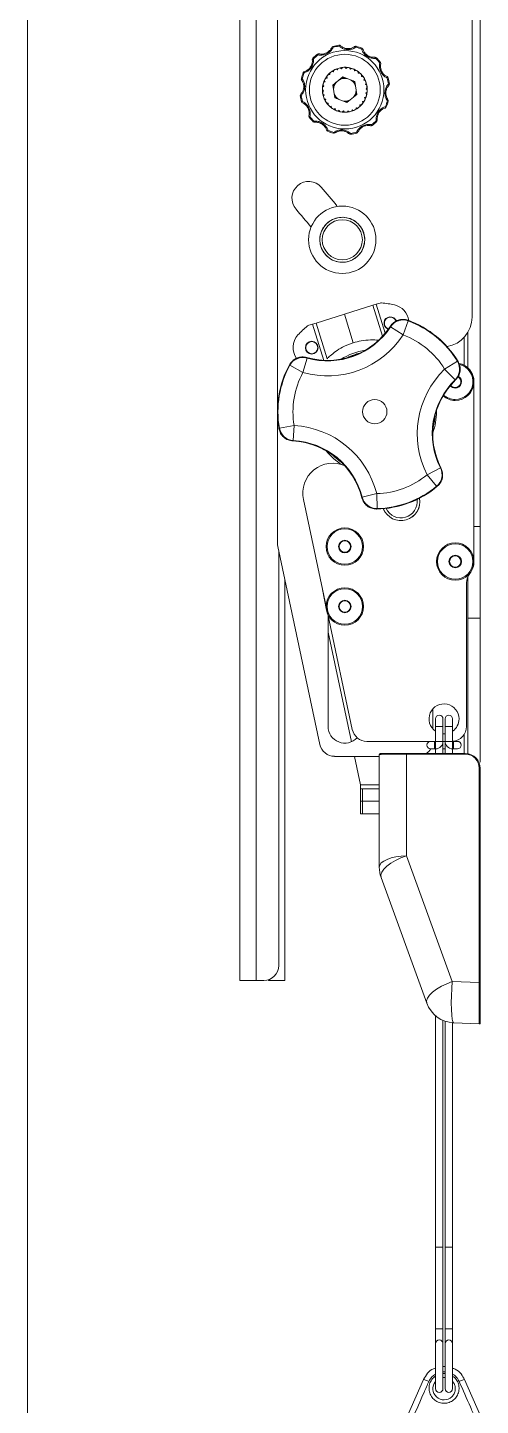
# Model space of a CAD drawing. Extents: x -382 to 1420, y -377 to 265.
# Drawn here: x -148.57 to -144.79, y 8.6 to 20.09 of the extents above; entities that cross this region are included whole.
import ezdxf

# ---------------------------------------------------------------- set-up
doc = ezdxf.new("R2010")
doc.units = 0
doc.header["$MEASUREMENT"] = 0
for name, color, linetype in [('AV-Detl-Obje-Brkt', 202, 'CONTINUOUS'), ('AV-Detl-Obje-Mont', 232, 'CONTINUOUS'), ('PDF_レイヤー 1', 7, 'CONTINUOUS')]:
    doc.layers.add(name, color=color, linetype=linetype)

msp = doc.modelspace()

# ---------------------------------------------------------------- linework, layer by layer
at = {"layer": 'AV-Detl-Obje-Brkt', "linetype": 'Continuous', "lineweight": 15}
for p, q in [((-146.79554, 12.14083), (-146.79554, 28.63055)), ((-146.65978, 12.14083), (-146.65978, 28.63055)), ((-146.47075, 15.72473), (-146.47075, 12.26576)), ((-146.42043, 12.14083), (-146.42043, 15.488)), ((-146.79554, 12.14083), (-146.65978, 12.14083)), ((-146.65978, 12.14083), (-146.59567, 12.14083)), ((-146.55619, 12.14724), (-146.55619, 12.14083)), ((-146.42043, 12.14083), (-146.55619, 12.14083)), ((-145.16216, 11.84752), (-145.16216, 9.91898)), ((-145.0997, 9.91898), (-145.0997, 11.80859)), ((-145.08221, 11.80177), (-145.08221, 9.91898)), ((-145.01975, 9.91898), (-145.01975, 11.7887)), ((-145.16216, 9.91898), (-145.16216, 9.238)), ((-145.16216, 9.91898), (-145.0997, 9.91898)), ((-145.0997, 9.238), (-145.0997, 9.91898)), ((-145.08221, 9.91898), (-145.08221, 9.238)), ((-145.08221, 9.91898), (-145.05098, 9.91898)), ((-145.05098, 9.91898), (-145.01975, 9.91898)), ((-145.01975, 9.238), (-145.01975, 9.91898)), ((-145.16216, 9.238), (-145.16216, 9.11318)), ((-145.16216, 9.238), (-145.0997, 9.238)), ((-145.0997, 9.11318), (-145.0997, 9.238)), ((-145.08221, 9.238), (-145.08221, 9.11318)), ((-145.08221, 9.238), (-145.05098, 9.238)), ((-145.05098, 9.238), (-145.01975, 9.238)), ((-145.01975, 9.11318), (-145.01975, 9.238)), ((-145.16216, 9.11318), (-145.16216, 8.73856)), ((-145.0997, 8.73856), (-145.0997, 9.11318)), ((-145.08221, 9.11318), (-145.08221, 8.73856)), ((-145.01975, 8.73856), (-145.01975, 9.11318)), ((-145.10091, 8.92355), (-145.08361, 8.92318)), ((-145.08221, 8.87823), (-145.0997, 8.87861)), ((-145.0997, 8.86455), (-145.08221, 8.86434)), ((-145.39487, 8.51067), (-145.2627, 8.81352)), ((-145.08221, 8.83083), (-145.0997, 8.83104)), ((-144.91922, 8.81352), (-144.78705, 8.51067))]:
    msp.add_line(p, q, dxfattribs=at)
for centre, radius, start, end in [((-146.59567, 12.26576), 0.12492, 270, 0), ((-145.13093, 9.11316), 0.03123, 0.036916, 179.963084), ((-145.051, 9.11317), 0.03122, 89.977073, 179.977054), ((-145.05097, 9.11317), 0.03122, 0.022946, 90.022927), ((-145.29424, 8.65105), 0.16549, 62.465276, 79.013629), ((-145.09095, 8.7376), 0.09299, 139.984474, 314.417634), ((-145.13093, 8.73856), 0.03123, 180, 0), ((-145.05098, 8.73856), 0.03123, 180, 0), ((-144.88768, 8.65105), 0.16549, 100.986371, 117.534724)]:
    msp.add_arc(centre, radius, start, end, dxfattribs=at)
for points, knots in [([(-145.2627, 8.81352), (-145.25228, 8.8317), (-145.23142, 8.86808), (-145.19317, 8.90054), (-145.16757, 8.90805), (-145.16216, 8.90964)], [0, 0, 0, 0, 0.44089828, 0.88204769, 1, 1, 1, 1]), ([(-145.16216, 8.85931), (-145.17288, 8.85232), (-145.19675, 8.83679), (-145.21028, 8.81165), (-145.21773, 8.7978)], [0, 0, 0, 0, 0.44926072, 1, 1, 1, 1]), ([(-145.01975, 8.90917), (-145.01198, 8.9066), (-144.98426, 8.89746), (-144.94726, 8.86404), (-144.92817, 8.82965), (-144.91922, 8.81352)], [0, 0, 0, 0, 0.17160483, 0.61156184, 1, 1, 1, 1]), ([(-144.96419, 8.7978), (-144.97066, 8.80996), (-144.9841, 8.83521), (-145.00757, 8.85171), (-145.01975, 8.86026)], [0, 0, 0, 0, 0.48124207, 1, 1, 1, 1]), ([(-145.21773, 8.7978), (-145.23112, 8.76739), (-145.27567, 8.66622), (-145.3204, 8.56498), (-145.35168, 8.49418)], [0, 0, 0, 0, 0.30059156, 1, 1, 1, 1]), ([(-145.0037, 8.6514), (-145.0091, 8.64672), (-145.02513, 8.63283), (-145.05805, 8.61837), (-145.10055, 8.61434), (-145.14219, 8.62459), (-145.17821, 8.64806), (-145.20434, 8.68218), (-145.21754, 8.72295), (-145.21648, 8.76586), (-145.20096, 8.80548), (-145.18061, 8.83143), (-145.16547, 8.84116), (-145.16216, 8.84328)], [0, 0, 0, 0, 0.05200359, 0.15426257, 0.25531653, 0.35756806, 0.46009672, 0.56264053, 0.66503261, 0.76720976, 0.86926016, 0.97143169, 1, 1, 1, 1]), ([(-145.02586, 8.67118), (-145.02235, 8.67493), (-145.01164, 8.68636), (-144.99977, 8.7104), (-144.99562, 8.74203), (-145.00167, 8.77366), (-145.01379, 8.7908), (-145.01975, 8.79923)], [0, 0, 0, 0, 0.10942177, 0.33305909, 0.55755925, 0.78215309, 1, 1, 1, 1]), ([(-145.01975, 8.84236), (-145.01148, 8.83639), (-144.99171, 8.82212), (-144.97223, 8.78778), (-144.96308, 8.74606), (-144.96884, 8.70361), (-144.98467, 8.67161), (-144.99899, 8.6564), (-145.0037, 8.6514)], [0, 0, 0, 0, 0.13818892, 0.33042998, 0.5227549, 0.71479828, 0.90620068, 1, 1, 1, 1]), ([(-144.83024, 8.49418), (-144.84369, 8.52461), (-144.88843, 8.62587), (-144.93301, 8.72704), (-144.96419, 8.7978)], [0, 0, 0, 0, 0.30059543, 1, 1, 1, 1])]:
    msp.add_open_spline(points, degree=3, knots=knots, dxfattribs=at)
at = {"layer": 'AV-Detl-Obje-Mont', "linetype": 'Continuous', "lineweight": 15}
for p, q in [((-144.85711, 21.56452), (-144.85711, 17.6731)), ((-146.48109, 15.78654), (-146.48109, 21.18328)), ((-144.78852, 15.92698), (-144.78852, 20.27467)), ((-146.01831, 19.92929), (-146.01624, 19.92176)), ((-145.96806, 19.93947), (-145.96704, 19.93173)), ((-145.82432, 19.93056), (-145.82629, 19.92301)), ((-145.77571, 19.91425), (-145.7787, 19.90704)), ((-146.18567, 19.8312), (-146.18011, 19.82571)), ((-146.14725, 19.86514), (-146.14249, 19.85894)), ((-145.65568, 19.83467), (-145.66117, 19.82911)), ((-145.62174, 19.79624), (-145.62794, 19.79148)), ((-146.28157, 19.66256), (-146.27401, 19.66059)), ((-146.26526, 19.71117), (-146.25804, 19.70818)), ((-146.09341, 19.63629), (-146.08957, 19.64539)), ((-146.08411, 19.63264), (-146.08963, 19.64527)), ((-146.07539, 19.67107), (-146.08061, 19.66268)), ((-146.08054, 19.6628), (-146.06705, 19.66557)), ((-146.07539, 19.67107), (-146.06974, 19.67917)), ((-146.06705, 19.66557), (-146.06982, 19.67906)), ((-146.05053, 19.70134), (-146.05738, 19.69423)), ((-146.05729, 19.69432), (-146.04351, 19.69423)), ((-146.05053, 19.70134), (-146.04332, 19.70809)), ((-146.04351, 19.69423), (-146.04342, 19.708)), ((-146.01992, 19.72579), (-146.02809, 19.72025)), ((-146.02798, 19.72033), (-146.01453, 19.71737)), ((-146.01992, 19.72579), (-146.01146, 19.73089)), ((-145.93513, 19.6749), (-146.01967, 19.6074)), ((-146.01453, 19.71737), (-146.01157, 19.73082)), ((-145.98489, 19.74333), (-145.99404, 19.73961)), ((-145.99392, 19.73967), (-145.98137, 19.73398)), ((-145.98489, 19.74333), (-145.97556, 19.74656)), ((-145.98137, 19.73398), (-145.97568, 19.74652)), ((-145.94698, 19.75321), (-145.95671, 19.75148)), ((-145.95658, 19.7515), (-145.94549, 19.74333)), ((-145.94698, 19.75321), (-145.93718, 19.75443)), ((-145.94549, 19.74333), (-145.93731, 19.75442)), ((-145.8344, 19.63544), (-145.93513, 19.6749)), ((-145.90785, 19.75499), (-145.91772, 19.75532)), ((-145.91759, 19.75532), (-145.90844, 19.74502)), ((-145.90844, 19.74502), (-145.89814, 19.75416)), ((-145.90785, 19.75499), (-145.89801, 19.75415)), ((-145.8692, 19.7486), (-145.87879, 19.75097)), ((-145.87866, 19.75094), (-145.87185, 19.73896)), ((-145.87185, 19.73896), (-145.85988, 19.74577)), ((-145.8692, 19.7486), (-145.85975, 19.74573)), ((-145.83273, 19.73431), (-145.84161, 19.73862)), ((-145.84149, 19.73856), (-145.83733, 19.72543)), ((-145.83733, 19.72543), (-145.8242, 19.7296)), ((-145.83273, 19.73431), (-145.82408, 19.72953)), ((-145.80002, 19.71275), (-145.80782, 19.71881)), ((-145.80771, 19.71873), (-145.80636, 19.70502)), ((-145.80636, 19.70502), (-145.79265, 19.70637)), ((-145.80002, 19.71275), (-145.79256, 19.70628)), ((-145.77879, 19.69231), (-145.78032, 19.67862)), ((-145.78032, 19.67862), (-145.76663, 19.67709)), ((-145.77251, 19.68486), (-145.77888, 19.69241)), ((-145.77251, 19.68486), (-145.76655, 19.67698)), ((-145.75599, 19.66045), (-145.76034, 19.64738)), ((-145.76034, 19.64738), (-145.74727, 19.64304)), ((-145.7514, 19.65186), (-145.75606, 19.66057)), ((-145.7514, 19.65186), (-145.74721, 19.64291)), ((-145.55759, 19.6673), (-145.56512, 19.66523)), ((-146.10613, 19.55942), (-146.10632, 19.56929)), ((-146.09615, 19.55987), (-146.10632, 19.56916)), ((-146.10613, 19.55942), (-146.10542, 19.54957)), ((-146.10544, 19.5497), (-146.09615, 19.55987)), ((-146.10381, 19.59852), (-146.10517, 19.58874)), ((-146.10515, 19.58887), (-146.09395, 19.59689)), ((-146.10381, 19.59852), (-146.10194, 19.60822)), ((-146.10027, 19.52068), (-146.10251, 19.5303)), ((-146.0906, 19.5232), (-146.10248, 19.53017)), ((-146.09395, 19.59689), (-146.10197, 19.60809)), ((-146.09341, 19.63629), (-146.09677, 19.627)), ((-146.09673, 19.62713), (-146.08411, 19.63264)), ((-146.01967, 19.6074), (-146.00348, 19.50043)), ((-145.81821, 19.52847), (-145.8344, 19.63544)), ((-145.74032, 19.62455), (-145.74729, 19.61267)), ((-145.74729, 19.61267), (-145.7354, 19.6057)), ((-145.73273, 19.547), (-145.74393, 19.53898)), ((-145.74393, 19.53898), (-145.73591, 19.52778)), ((-145.73245, 19.58618), (-145.74174, 19.576)), ((-145.74174, 19.576), (-145.73156, 19.56672)), ((-145.73762, 19.61519), (-145.74036, 19.62468)), ((-145.73762, 19.61519), (-145.73538, 19.60557)), ((-145.73407, 19.53735), (-145.73594, 19.52765)), ((-145.73407, 19.53735), (-145.73272, 19.54714)), ((-145.73175, 19.57646), (-145.73246, 19.58631)), ((-145.73175, 19.57646), (-145.73156, 19.56658)), ((-145.54741, 19.61705), (-145.55515, 19.61603)), ((-146.29048, 19.51882), (-146.28274, 19.51984)), ((-146.2803, 19.46857), (-146.27277, 19.47064)), ((-146.10027, 19.52068), (-146.09753, 19.5112)), ((-146.09757, 19.51132), (-146.0906, 19.5232)), ((-146.08648, 19.48402), (-146.09067, 19.49296)), ((-146.07755, 19.48849), (-146.09062, 19.49284)), ((-146.08648, 19.48402), (-146.08183, 19.47531)), ((-146.08189, 19.47542), (-146.07755, 19.48849)), ((-146.06537, 19.45102), (-146.07133, 19.4589)), ((-146.05756, 19.45725), (-146.07125, 19.45879)), ((-146.06537, 19.45102), (-146.05901, 19.44346)), ((-146.0591, 19.44356), (-146.05756, 19.45725)), ((-146.03787, 19.42313), (-146.04533, 19.42959)), ((-146.03152, 19.43085), (-146.04523, 19.4295)), ((-146.03787, 19.42313), (-146.03007, 19.41706)), ((-146.03018, 19.41714), (-146.03152, 19.43085)), ((-146.00348, 19.50043), (-145.90275, 19.46097)), ((-145.90275, 19.46097), (-145.81821, 19.52847)), ((-145.82335, 19.41851), (-145.82631, 19.40505)), ((-145.8099, 19.41555), (-145.82335, 19.41851)), ((-145.81797, 19.41009), (-145.80979, 19.41563)), ((-145.78736, 19.43453), (-145.79457, 19.42778)), ((-145.79437, 19.44164), (-145.79447, 19.42787)), ((-145.7806, 19.44155), (-145.79437, 19.44164)), ((-145.78736, 19.43453), (-145.78051, 19.44165)), ((-145.75735, 19.47307), (-145.77084, 19.4703)), ((-145.77084, 19.4703), (-145.76807, 19.45681)), ((-145.7625, 19.4648), (-145.76815, 19.4567)), ((-145.7625, 19.4648), (-145.75728, 19.47319)), ((-145.74115, 19.50875), (-145.75378, 19.50323)), ((-145.75378, 19.50323), (-145.74826, 19.49061)), ((-145.74447, 19.49958), (-145.74832, 19.49049)), ((-145.74447, 19.49958), (-145.74111, 19.50887)), ((-145.57263, 19.42471), (-145.57984, 19.42769)), ((-145.55632, 19.47331), (-145.56387, 19.47528)), ((-146.21614, 19.33963), (-146.20995, 19.34439)), ((-146.1822, 19.30121), (-146.17672, 19.30677)), ((-146.00516, 19.40157), (-146.01381, 19.40634)), ((-146.00056, 19.41044), (-146.01369, 19.40627)), ((-146.00516, 19.40157), (-145.99627, 19.39725)), ((-145.99639, 19.39731), (-146.00056, 19.41044)), ((-145.96868, 19.38728), (-145.97813, 19.39015)), ((-145.96603, 19.39691), (-145.97801, 19.39011)), ((-145.96868, 19.38728), (-145.9591, 19.38491)), ((-145.95923, 19.38494), (-145.96603, 19.39691)), ((-145.93004, 19.38088), (-145.93988, 19.38173)), ((-145.92944, 19.39086), (-145.93974, 19.38171)), ((-145.93004, 19.38088), (-145.92016, 19.38056)), ((-145.9203, 19.38056), (-145.92944, 19.39086)), ((-145.8909, 19.38266), (-145.9007, 19.38144)), ((-145.8924, 19.39255), (-145.90057, 19.38146)), ((-145.90023, 19.38192), (-145.89634, 19.38192)), ((-145.88131, 19.38437), (-145.8924, 19.39255)), ((-145.8909, 19.38266), (-145.88118, 19.3844)), ((-145.85299, 19.39254), (-145.86233, 19.38931)), ((-145.85651, 19.4019), (-145.8622, 19.38935)), ((-145.84397, 19.39621), (-145.85651, 19.4019)), ((-145.85299, 19.39254), (-145.84384, 19.39626)), ((-145.81797, 19.41009), (-145.82643, 19.40499)), ((-145.65221, 19.30468), (-145.65777, 19.31016)), ((-146.06217, 19.22162), (-146.05919, 19.22884)), ((-146.01357, 19.20531), (-146.0116, 19.21287)), ((-145.86983, 19.1964), (-145.87085, 19.20414)), ((-145.81958, 19.20658), (-145.82165, 19.21411)), ((-145.69064, 19.27074), (-145.6954, 19.27693)), ((-146.15934, 17.62316), (-145.92215, 17.69694)), ((-145.92215, 17.69694), (-145.68495, 17.77073)), ((-145.84793, 17.45837), (-145.92215, 17.69694)), ((-145.68495, 17.77073), (-145.65649, 17.77958)), ((-145.60457, 17.51233), (-145.68495, 17.77073)), ((-145.65649, 17.77958), (-145.6237, 17.78978)), ((-145.65649, 17.77958), (-145.58156, 17.5387)), ((-146.22059, 17.6041), (-146.1878, 17.6143)), ((-146.1878, 17.6143), (-146.15934, 17.62316)), ((-146.09376, 17.31197), (-146.1878, 17.6143)), ((-146.15934, 17.62316), (-146.0668, 17.32568)), ((-145.5372, 17.59222), (-145.53912, 17.59668)), ((-145.5372, 17.59222), (-145.43263, 17.52391)), ((-145.38936, 17.64108), (-145.43263, 17.52391)), ((-144.92429, 17.50264), (-144.92429, 17.27149)), ((-144.89306, 17.2497), (-144.89306, 17.54398)), ((-145.83131, 17.35611), (-145.8576, 17.34625)), ((-146.26833, 17.21058), (-146.37796, 17.27042)), ((-146.23444, 17.33079), (-146.26833, 17.21058)), ((-146.23592, 17.33542), (-146.23444, 17.33079)), ((-144.97957, 17.30391), (-145.08621, 17.23888)), ((-144.99904, 17.14943), (-145.08621, 17.23888)), ((-144.9943, 17.1484), (-144.99904, 17.14943)), ((-144.84112, 17.13333), (-144.84112, 15.63426)), ((-145.1538, 16.88348), (-145.1538, 16.894)), ((-146.34196, 16.76806), (-146.46507, 16.74694)), ((-146.34196, 16.76806), (-146.34883, 16.64334)), ((-146.34883, 16.64334), (-146.35173, 16.63945)), ((-145.99725, 16.50665), (-145.97566, 16.48889)), ((-145.12126, 16.41488), (-145.23271, 16.35848)), ((-145.23271, 16.35848), (-145.15287, 16.26242)), ((-145.12126, 16.41488), (-145.11644, 16.41432)), ((-145.65276, 16.20099), (-145.77381, 16.17022)), ((-145.65276, 16.20099), (-145.64977, 16.07612)), ((-146.07485, 15.25942), (-146.2645, 16.15165)), ((-145.77708, 16.16663), (-145.77381, 16.17022)), ((-144.84112, 15.92698), (-144.78852, 15.92698)), ((-144.78852, 15.16209), (-144.78852, 15.92698)), ((-146.12736, 14.10922), (-146.47836, 15.76057)), ((-146.07233, 15.23022), (-146.10481, 15.40039)), ((-144.90358, 14.26012), (-144.90358, 15.45753)), ((-144.89306, 15.16209), (-144.89306, 15.5077)), ((-146.06115, 15.19499), (-146.07233, 15.23022)), ((-145.85692, 14.23414), (-146.0614, 15.19615)), ((-146.05886, 14.26012), (-146.05886, 15.18419)), ((-144.89306, 15.16209), (-144.78852, 15.16209)), ((-144.89306, 14.03154), (-144.89306, 15.16209)), ((-144.78852, 13.9625), (-144.78852, 15.16209)), ((-145.86442, 14.13127), (-146.05886, 15.04602)), ((-145.18565, 14.2411), (-145.18565, 14.40406)), ((-145.16216, 14.32258), (-145.16216, 14.26012)), ((-145.16216, 14.26012), (-145.16216, 14.1352)), ((-145.16216, 14.26012), (-145.0997, 14.26012)), ((-145.0997, 14.26012), (-145.0997, 14.32258)), ((-145.0997, 14.1352), (-145.0997, 14.26012)), ((-145.08221, 14.32258), (-145.08221, 14.26012)), ((-145.08221, 14.26012), (-145.08221, 14.1352)), ((-145.08221, 14.26012), (-145.05098, 14.26012)), ((-145.05098, 14.26012), (-145.01975, 14.26012)), ((-145.01975, 14.26012), (-145.01975, 14.32258)), ((-145.01975, 14.1352), (-145.01975, 14.26012)), ((-145.16216, 14.1352), (-145.73472, 14.1352)), ((-145.16216, 14.1352), (-145.17091, 14.1352)), ((-145.17091, 14.07273), (-145.17091, 14.1352)), ((-145.16216, 14.1352), (-145.0997, 14.1352)), ((-145.16216, 14.07273), (-145.16216, 14.1352)), ((-145.08221, 14.19796), (-145.0997, 14.19796)), ((-145.0997, 14.03321), (-145.0997, 14.1352)), ((-145.08221, 14.1352), (-145.0997, 14.1352)), ((-145.08221, 14.1352), (-145.08221, 14.03321)), ((-145.08221, 14.1352), (-145.01975, 14.1352)), ((-145.01101, 14.1352), (-145.01975, 14.1352)), ((-145.01975, 14.07273), (-145.01975, 14.1352)), ((-144.97978, 14.1352), (-145.01101, 14.1352)), ((-145.01101, 14.07273), (-145.01101, 14.1352)), ((-144.92429, 14.19123), (-144.92429, 14.03321)), ((-145.63175, 13.08641), (-145.63175, 14.0254)), ((-145.62394, 14.03321), (-145.403, 14.03321)), ((-145.40368, 14.02838), (-145.40368, 13.18166)), ((-144.91413, 14.02838), (-145.40368, 14.02838)), ((-145.403, 14.03321), (-144.91345, 14.03321)), ((-145.20214, 14.07273), (-145.17091, 14.07273)), ((-145.17091, 14.07273), (-145.16216, 14.07273)), ((-145.16216, 14.07273), (-145.16216, 14.03321)), ((-145.0997, 14.07273), (-145.08221, 14.07273)), ((-145.01975, 14.07273), (-145.01101, 14.07273)), ((-145.01975, 14.03321), (-145.01975, 14.07273)), ((-145.01101, 14.07273), (-144.97978, 14.07273)), ((-146.00517, 14.01027), (-145.63175, 14.01027)), ((-145.7879, 13.77127), (-145.8387, 14.01027)), ((-144.79701, 12.12321), (-144.79701, 13.91127)), ((-144.78852, 13.90829), (-144.78852, 12.12023)), ((-145.7879, 13.77127), (-145.7879, 13.74012)), ((-145.63175, 13.77127), (-145.7879, 13.77127)), ((-145.7879, 13.63553), (-145.7879, 13.74012)), ((-145.7879, 13.74012), (-145.78788, 13.74004)), ((-145.78788, 13.74004), (-145.77116, 13.74004)), ((-145.77116, 13.74004), (-145.77116, 13.63551)), ((-145.63175, 13.74004), (-145.77116, 13.74004)), ((-145.78788, 13.63551), (-145.7879, 13.63553)), ((-145.7879, 13.53097), (-145.7879, 13.63551)), ((-145.77116, 13.63551), (-145.78788, 13.63551)), ((-145.63175, 13.63551), (-145.77116, 13.63551)), ((-145.77116, 13.63551), (-145.77116, 13.53097)), ((-145.77116, 13.53097), (-145.7879, 13.53097)), ((-145.77116, 13.53097), (-145.63175, 13.53097)), ((-145.40368, 13.18166), (-145.02201, 12.13303)), ((-145.23501, 11.95233), (-145.61668, 13.00096)), ((-145.02201, 12.13303), (-144.79701, 12.12321)), ((-144.78852, 12.12023), (-144.78852, 11.78661)), ((-144.79667, 11.77881), (-145.01113, 11.78818))]:
    msp.add_line(p, q, dxfattribs=at)
at = {"layer": 'AV-Detl-Obje-Mont', "linetype": 'Continuous', "lineweight": 15, "flags": 128}
for points in [[(-146.0141, 19.57055), (-146.00689, 19.60437), (-145.99055, 19.63065)], [(-145.82379, 19.56532), (-145.831, 19.53151), (-145.84733, 19.50522)], [(-145.39155, 17.64619), (-145.38999, 17.64254), (-145.38936, 17.64108)], [(-145.88382, 17.33917), (-145.82743, 17.3617), (-145.79868, 17.37028)], [(-146.37796, 17.27042), (-146.37845, 17.27193), (-146.37967, 17.27571)], [(-144.97957, 17.30391), (-144.97802, 17.30358), (-144.97413, 17.30274)], [(-145.16544, 16.85132), (-145.17372, 16.78701), (-145.18314, 16.74727)], [(-145.1671, 16.84159), (-145.17578, 16.78149), (-145.18273, 16.75231)], [(-145.17869, 16.78765), (-145.17744, 16.79425), (-145.17408, 16.81534)], [(-146.4684, 16.74249), (-146.46602, 16.74567), (-146.46507, 16.74694)], [(-145.94573, 16.46136), (-145.97826, 16.48458), (-146.03003, 16.53073)], [(-145.95638, 16.46968), (-146.00408, 16.50725), (-146.02587, 16.52785)], [(-145.14735, 16.26176), (-145.15129, 16.26223), (-145.15287, 16.26242)], [(-145.64977, 16.07612), (-145.65083, 16.07494), (-145.65349, 16.07199)], [(-145.23119, 14.03873), (-145.23101, 14.03847), (-145.22819, 14.03321)], [(-145.63175, 13.08641), (-145.62746, 13.10404), (-145.61476, 13.12106), (-145.59407, 13.1369), (-145.56611, 13.151), (-145.53183, 13.16289), (-145.49241, 13.17216), (-145.4492, 13.17849), (-145.40368, 13.18166)], [(-145.61668, 13.00096), (-145.61856, 13.02104), (-145.61078, 13.04379), (-145.59365, 13.06828), (-145.56788, 13.09351), (-145.53451, 13.11845), (-145.49491, 13.14208), (-145.4507, 13.16344), (-145.40368, 13.18166)], [(-145.23501, 11.95233), (-145.23689, 11.97241), (-145.22911, 11.99516), (-145.21198, 12.01965), (-145.18621, 12.04488), (-145.15284, 12.06982), (-145.11324, 12.09346), (-145.06903, 12.11482), (-145.02201, 12.13303)], [(-145.01113, 11.78818), (-145.01758, 11.79591), (-145.02299, 11.81804), (-145.02705, 11.85327), (-145.02951, 11.89949), (-145.03022, 11.95395), (-145.02915, 12.0134), (-145.02636, 12.0743), (-145.02201, 12.13303)]]:
    msp.add_lwpolyline(points, dxfattribs=at)
at = {"layer": 'AV-Detl-Obje-Mont', "linetype": 'Continuous', "lineweight": 15}
for centre, radius in [((-145.91894, 19.56794), 0.3268), ((-145.91894, 19.56794), 0.29557), ((-145.91894, 19.56794), 0.18738), ((-145.93993, 18.31719), 0.28107), ((-145.93993, 18.31719), 0.18738), ((-145.93993, 18.31719), 0.1674), ((-146.19501, 17.41754), 0.05322), ((-146.19501, 17.41754), 0.05037), ((-145.6691, 16.88348), 0.10144), ((-145.91894, 15.75918), 0.1559), ((-145.91894, 15.75918), 0.14761), ((-145.91894, 15.75918), 0.05222), ((-145.91894, 15.75918), 0.04747), ((-144.99746, 15.63426), 0.1559), ((-144.99746, 15.63426), 0.14761), ((-144.99746, 15.63426), 0.05222), ((-144.99746, 15.63426), 0.04747), ((-145.91894, 15.25949), 0.1559), ((-145.91894, 15.25949), 0.14761), ((-145.91894, 15.25949), 0.05222), ((-145.91894, 15.25949), 0.04747)]:
    msp.add_circle(centre, radius, dxfattribs=at)
for centre, radius, start, end in [((-146.01417, 19.91423), 0.01562, 105.37487, 155.601574), ((-146.02153, 19.9124), 0.01076, 60.531488, 129.607201), ((-145.91894, 19.56794), 0.37477, 97.530903, 105.37487), ((-145.91894, 19.56794), 0.36696, 97.530903, 105.37487), ((-145.96601, 19.92399), 0.01562, 47.304199, 97.530903), ((-145.95852, 19.92516), 0.01076, 73.298572, 142.374285), ((-145.82826, 19.91545), 0.01562, 75.37487, 125.601574), ((-145.83555, 19.91754), 0.01076, 30.531488, 99.607201), ((-145.91894, 19.56794), 0.36696, 67.530903, 75.37487), ((-145.91894, 19.56794), 0.37477, 67.530903, 75.37487), ((-145.7746, 19.89709), 0.01076, 43.298572, 112.374285), ((-145.78168, 19.89982), 0.01562, 17.304199, 67.530903), ((-146.17456, 19.82023), 0.01562, 135.37487, 185.601574), ((-146.18001, 19.81496), 0.01076, 90.531488, 159.607201), ((-145.91894, 19.56794), 0.37477, 127.530903, 135.37487), ((-145.91894, 19.56794), 0.36696, 127.530903, 135.37487), ((-146.13773, 19.85275), 0.01562, 77.304199, 127.530903), ((-146.13183, 19.85752), 0.01076, 103.298572, 172.374285), ((-145.66665, 19.82355), 0.01562, 45.37487, 95.601574), ((-145.67192, 19.82901), 0.01076, 0.531488, 69.607201), ((-145.91894, 19.56794), 0.36696, 37.530903, 45.37487), ((-145.91894, 19.56794), 0.37477, 37.530903, 45.37487), ((-145.62936, 19.78082), 0.01076, 13.298572, 82.374285), ((-145.63413, 19.78673), 0.01562, 347.304199, 37.530903), ((-146.26646, 19.65862), 0.01562, 165.37487, 215.601574), ((-145.91894, 19.56794), 0.37477, 157.530903, 165.37487), ((-146.26855, 19.65133), 0.01076, 120.531488, 189.607201), ((-145.91894, 19.56794), 0.36696, 157.530903, 165.37487), ((-146.25083, 19.7052), 0.01562, 107.304199, 157.530903), ((-146.2481, 19.71228), 0.01076, 133.298572, 202.374285), ((-145.91894, 19.56794), 0.18738, 149.585757, 155.626443), ((-145.91894, 19.56794), 0.18738, 137.585757, 143.626443), ((-145.91894, 19.56794), 0.18738, 125.585757, 131.626443), ((-145.91894, 19.56794), 0.18738, 113.585757, 119.626443), ((-145.91894, 19.56794), 0.18738, 101.585757, 107.626443), ((-145.91894, 19.56794), 0.09519, 78.787849, 118.424352), ((-145.91894, 19.56794), 0.10144, 91.141141, 106.071059), ((-145.91894, 19.56794), 0.18738, 89.585757, 95.626443), ((-145.91894, 19.56794), 0.18738, 77.585757, 83.626443), ((-145.91894, 19.56794), 0.09519, 18.787849, 58.424352), ((-145.91894, 19.56794), 0.18738, 65.585757, 71.626443), ((-145.91894, 19.56794), 0.18738, 53.585757, 59.626443), ((-145.91894, 19.56794), 0.18738, 41.585757, 47.626443), ((-145.91894, 19.56794), 0.18738, 29.585757, 35.626443), ((-145.57448, 19.67052), 0.01076, 330.531488, 39.607201), ((-145.57265, 19.66316), 0.01562, 15.37487, 65.601574), ((-145.91894, 19.56794), 0.36696, 7.530903, 15.37487), ((-145.91894, 19.56794), 0.37477, 7.530903, 15.37487), ((-146.275, 19.52087), 0.01562, 137.304199, 187.530903), ((-146.27617, 19.52836), 0.01076, 163.298572, 232.374285), ((-145.91894, 19.56794), 0.18738, 173.585757, 179.626443), ((-145.91894, 19.56794), 0.18738, 185.585757, 191.626443), ((-145.91894, 19.56794), 0.18738, 161.585757, 167.626443), ((-145.91894, 19.56794), 0.10144, 151.141141, 166.071059), ((-145.91894, 19.56794), 0.09519, 198.787849, 238.424352), ((-145.91894, 19.56794), 0.10144, 31.141141, 46.071059), ((-145.91894, 19.56794), 0.10144, 331.141141, 346.071059), ((-145.91894, 19.56794), 0.18738, 17.585757, 23.626443), ((-145.91894, 19.56794), 0.18738, 5.585757, 11.626443), ((-145.91894, 19.56794), 0.18738, 353.585757, 359.626443), ((-145.56172, 19.60751), 0.01076, 343.298572, 52.374285), ((-145.56289, 19.61501), 0.01562, 317.304199, 7.530903), ((-145.91894, 19.56794), 0.37477, 187.530903, 195.37487), ((-145.91894, 19.56794), 0.36696, 187.530903, 195.37487), ((-146.26524, 19.47271), 0.01562, 195.37487, 245.601574), ((-146.2634, 19.46535), 0.01076, 150.531488, 219.607201), ((-145.91894, 19.56794), 0.18738, 197.585757, 203.626443), ((-145.91894, 19.56794), 0.18738, 209.585757, 215.626443), ((-145.91894, 19.56794), 0.18738, 221.585757, 227.626443), ((-145.91894, 19.56794), 0.18738, 233.585757, 239.626443), ((-145.91894, 19.56794), 0.10144, 211.141141, 226.071059), ((-145.91894, 19.56794), 0.09519, 258.787849, 298.424352), ((-145.91894, 19.56794), 0.10144, 271.141141, 286.071059), ((-145.91894, 19.56794), 0.18738, 305.585757, 311.626443), ((-145.91894, 19.56794), 0.18738, 317.585757, 323.626443), ((-145.91894, 19.56794), 0.18738, 329.585757, 335.626443), ((-145.91894, 19.56794), 0.18738, 341.585757, 347.626443), ((-145.58979, 19.4236), 0.01076, 313.298572, 22.374285), ((-145.58706, 19.43068), 0.01562, 287.304199, 337.530903), ((-145.91894, 19.56794), 0.36696, 337.530903, 345.37487), ((-145.91894, 19.56794), 0.37477, 337.530903, 345.37487), ((-145.56934, 19.48455), 0.01076, 300.531488, 9.607201), ((-145.57143, 19.47725), 0.01562, 345.37487, 35.601574), ((-146.20376, 19.34915), 0.01562, 167.304199, 217.530903), ((-146.20852, 19.35505), 0.01076, 193.298572, 262.374285), ((-145.91894, 19.56794), 0.37477, 217.530903, 225.37487), ((-145.91894, 19.56794), 0.36696, 217.530903, 225.37487), ((-146.17123, 19.31232), 0.01562, 225.37487, 275.601574), ((-146.16596, 19.30687), 0.01076, 180.531488, 249.607201), ((-145.91894, 19.56794), 0.18738, 245.585757, 251.626443), ((-145.91894, 19.56794), 0.18738, 257.585757, 263.626443), ((-145.91894, 19.56794), 0.18738, 269.585757, 275.626443), ((-145.91894, 19.56794), 0.18738, 281.585757, 287.626443), ((-145.91894, 19.56794), 0.18738, 293.585757, 299.626443), ((-145.91894, 19.56794), 0.36696, 307.530903, 315.37487), ((-145.91894, 19.56794), 0.37477, 307.530903, 315.37487), ((-145.65787, 19.32092), 0.01076, 270.531488, 339.607201), ((-145.66333, 19.31565), 0.01562, 315.37487, 5.601574), ((-146.06328, 19.23878), 0.01076, 223.298572, 292.374285), ((-146.0562, 19.23605), 0.01562, 197.304199, 247.530903), ((-145.91894, 19.56794), 0.37477, 247.530903, 255.37487), ((-145.91894, 19.56794), 0.36696, 247.530903, 255.37487), ((-146.00963, 19.22042), 0.01562, 255.37487, 305.601574), ((-146.00233, 19.21833), 0.01076, 210.531488, 279.607201), ((-145.87937, 19.21071), 0.01076, 253.298572, 322.374285), ((-145.87187, 19.21188), 0.01562, 227.304199, 277.530903), ((-145.91894, 19.56794), 0.36696, 277.530903, 285.37487), ((-145.91894, 19.56794), 0.37477, 277.530903, 285.37487), ((-145.81636, 19.22348), 0.01076, 240.531488, 309.607201), ((-145.82372, 19.22164), 0.01562, 285.37487, 335.601574), ((-145.70606, 19.27836), 0.01076, 283.298572, 352.374285), ((-145.70015, 19.28312), 0.01562, 257.304199, 307.530903), ((-146.22035, 18.66347), 0.13991, 41.130337, 221.130337), ((-150.73683, 14.71929), 6.13617, 39.238176, 41.130337), ((-150.73683, 14.71929), 5.85635, 39.228809, 41.130337), ((-145.61479, 17.76115), 0.02998, 84.677357, 107.279613), ((-145.69023, 16.95142), 0.84322, 77.279613, 84.677357), ((-145.53894, 17.62163), 0.15615, 8.061512, 77.279613), ((-145.69023, 16.95142), 0.84322, 129.881869, 137.279613), ((-146.06381, 17.93622), 0.62497, 254.013985, 327.091688), ((-146.06381, 17.93622), 0.62901, 254.259555, 326.846117), ((-146.21169, 17.57547), 0.02998, 107.279613, 129.881869), ((-145.53894, 17.62163), 0.05322, 17.279613, 250.846466), ((-145.53894, 17.62163), 0.05037, 18.837548, 197.279613), ((-145.53894, 17.62163), 0.05037, 197.279613, 251.80422), ((-145.43261, 17.52386), 0.12495, 69.749467, 146.830603), ((-145.6691, 16.88348), 0.81164, 31.102057, 70.003616), ((-145.6691, 16.88348), 0.80759, 31.371721, 69.733952), ((-145.10695, 17.6731), 0.24984, 279.435419, 0), ((-146.19501, 17.41754), 0.15615, 137.279613, 215.145825), ((-146.06381, 17.93622), 0.75391, 254.259555, 326.846117), ((-145.6691, 16.88348), 0.68269, 31.371721, 69.733952), ((-145.6691, 16.88348), 0.51968, 98.676696, 122.621052), ((-145.6691, 16.88348), 0.50469, 104.342036, 116.763637), ((-145.6691, 16.88348), 0.81164, 151.102057, 190.003616), ((-145.6691, 16.88348), 0.80759, 151.371721, 189.733952), ((-146.26831, 17.21053), 0.12495, 74.27507, 151.356206), ((-144.56005, 16.69894), 0.75391, 134.259555, 206.846117), ((-145.08627, 17.23889), 0.12495, 314.27507, 31.356206), ((-144.99746, 17.13333), 0.1559, 270, 78.363844), ((-144.99746, 17.13333), 0.14761, 270, 76.083399), ((-144.99746, 17.13333), 0.15634, 0, 78.386309), ((-145.6691, 16.88348), 0.68269, 151.371721, 189.733952), ((-144.56005, 16.69894), 0.62901, 134.259555, 206.846117), ((-144.56005, 16.69894), 0.62497, 134.013985, 207.091688), ((-144.99746, 17.13333), 0.04747, 217.031946, 61.579582), ((-144.99746, 17.13333), 0.05222, 270, 60.70931), ((-144.99746, 17.13333), 0.1559, 229.297311, 270), ((-144.99746, 17.13333), 0.14761, 228.733839, 270), ((-144.99746, 17.13333), 0.05222, 218.203275, 270), ((-145.6691, 16.88348), 0.5153, 339.970687, 0), ((-146.34193, 16.7681), 0.12495, 189.749467, 266.830603), ((-146.38344, 16.01529), 0.75391, 14.259555, 86.846117), ((-146.38344, 16.01529), 0.62497, 14.013985, 87.091688), ((-146.38344, 16.01529), 0.62496, 50.552836, 87.091688), ((-146.38344, 16.01529), 0.62901, 14.259555, 86.846117), ((-145.6691, 16.88348), 0.51968, 218.677603, 238.464062), ((-146.02011, 16.2036), 0.24984, 65.602944, 192), ((-146.38344, 16.01529), 0.62496, 14.013985, 50.552836), ((-145.6691, 16.88348), 0.68269, 271.371721, 309.733952), ((-145.23276, 16.35849), 0.12495, 309.749467, 26.830603), ((-145.6691, 16.88348), 0.81164, 271.102057, 310.003616), ((-145.6691, 16.88348), 0.80759, 271.371721, 309.733952), ((-145.65272, 16.20103), 0.12495, 194.27507, 271.356206), ((-145.45049, 16.13395), 0.1585, 201.834976, 10.685433), ((-145.45049, 16.13395), 0.1583, 201.856784, 10.663625), ((-145.45049, 16.13395), 0.13592, 204.575445, 7.944964), ((-146.35617, 15.78654), 0.12492, 180, 192), ((-144.99746, 15.63426), 0.15634, 321.071056, 0), ((-144.77865, 15.45753), 0.12492, 141.071056, 180), ((-145.09096, 14.32258), 0.12492, 0, 235.249774), ((-145.91894, 14.26012), 0.13991, 180, 317.336624), ((-145.13093, 14.32258), 0.03123, 0, 180), ((-145.05098, 14.32258), 0.03123, 90, 180), ((-145.05098, 14.32258), 0.03123, 0, 90), ((-145.09096, 14.32258), 0.12492, 304.750226, 0), ((-145.0285, 14.26012), 0.12492, 274.013987, 0), ((-145.73472, 14.26012), 0.12492, 192, 270), ((-145.20214, 14.10397), 0.03123, 90, 270), ((-145.16216, 14.1352), 0.06246, 270, 360), ((-145.01975, 14.1352), 0.06246, 180, 270), ((-144.97978, 14.10397), 0.03123, 270, 90), ((-146.00517, 14.1352), 0.12492, 192, 270), ((-145.62394, 14.0254), 0.00781, 90, 180), ((-145.39248, 14.02927), 0.01123, 159.441055, 184.523916), ((-145.31057, 14.1352), 0.12492, 305.276488, 330.000518), ((-144.90293, 14.02927), 0.01123, 159.441055, 184.523916), ((-144.91413, 13.91127), 0.11711, 0, 90), ((-144.91345, 13.90829), 0.12492, 0, 90), ((-144.79499, 13.90343), 0.0081, 36.93242, 104.419639), ((-145.3819, 13.08641), 0.24984, 180, 200), ((-144.79499, 12.11537), 0.0081, 36.93242, 104.419639), ((-145.00023, 12.03778), 0.24984, 200, 267.5), ((-144.79633, 11.78661), 0.00781, 267.5, 0)]:
    msp.add_arc(centre, radius, start, end, dxfattribs=at)
for centre, major_axis, ratio, start_param, end_param in [((-145.3819, 14.0254), (0.24984, 0), 0.01195886, 1.65806279, 3.14159265), ((-144.79633, 12.02888), (0.00034, 0.25007), 0.00349269, 1.18402576, 3.14144492)]:
    msp.add_ellipse(centre, major_axis=major_axis, ratio=ratio, start_param=start_param, end_param=end_param, dxfattribs=at)
for points, knots in [([(-146.01624, 19.92176), (-146.0211, 19.91311), (-146.03114, 19.89523), (-146.04946, 19.87962), (-146.07016, 19.86698), (-146.09309, 19.85797), (-146.12109, 19.85538), (-146.13686, 19.85801), (-146.14249, 19.85894)], [0, 0, 0, 0, 0.20357807, 0.42070269, 0.45374485, 0.66894288, 0.88171892, 1, 1, 1, 1]), ([(-146.1343, 19.86799), (-146.12954, 19.86714), (-146.11639, 19.8648), (-146.09285, 19.86663), (-146.07336, 19.87421), (-146.05598, 19.88488), (-146.04056, 19.89835), (-146.03239, 19.91334), (-146.02839, 19.92069)], [0, 0, 0, 0, 0.12072983, 0.33381273, 0.54535246, 0.57783178, 0.79320472, 1, 1, 1, 1]), ([(-145.82629, 19.92301), (-145.83184, 19.91953), (-145.84596, 19.91069), (-145.86695, 19.90458), (-145.892, 19.90208), (-145.91709, 19.9044), (-145.94547, 19.91479), (-145.96003, 19.92623), (-145.96704, 19.93173)], [0, 0, 0, 0, 0.13527527, 0.34445408, 0.42107399, 0.61969665, 0.81697155, 1, 1, 1, 1]), ([(-145.95542, 19.93547), (-145.94957, 19.93075), (-145.93754, 19.92106), (-145.91371, 19.91199), (-145.89248, 19.91001), (-145.8714, 19.91223), (-145.85372, 19.91764), (-145.842, 19.92516), (-145.83735, 19.92815)], [0, 0, 0, 0, 0.18612628, 0.38241157, 0.57742909, 0.65296924, 0.86206429, 1, 1, 1, 1]), ([(-145.66117, 19.82911), (-145.66771, 19.82888), (-145.68436, 19.82828), (-145.70559, 19.83349), (-145.72854, 19.84384), (-145.74911, 19.85839), (-145.76848, 19.88158), (-145.77538, 19.89877), (-145.7787, 19.90704)], [0, 0, 0, 0, 0.13525335, 0.34443472, 0.42106109, 0.61968282, 0.81695694, 1, 1, 1, 1]), ([(-145.76677, 19.90447), (-145.76406, 19.89746), (-145.75848, 19.88305), (-145.74239, 19.86328), (-145.72499, 19.85095), (-145.70562, 19.84233), (-145.6876, 19.83817), (-145.6737, 19.83883), (-145.66818, 19.83909)], [0, 0, 0, 0, 0.18614098, 0.3824252, 0.57744176, 0.65298838, 0.86208647, 1, 1, 1, 1]), ([(-146.18011, 19.82571), (-146.17988, 19.81917), (-146.17929, 19.80252), (-146.18449, 19.78129), (-146.19484, 19.75834), (-146.2094, 19.73777), (-146.23259, 19.7184), (-146.24977, 19.7115), (-146.25804, 19.70818)], [0, 0, 0, 0, 0.13525335, 0.34443472, 0.42106109, 0.61968282, 0.81695694, 1, 1, 1, 1]), ([(-146.25547, 19.72011), (-146.24846, 19.72282), (-146.23405, 19.7284), (-146.21429, 19.74449), (-146.20195, 19.76189), (-146.19334, 19.78126), (-146.18918, 19.79928), (-146.18984, 19.81318), (-146.1901, 19.8187)], [0, 0, 0, 0, 0.18614098, 0.3824252, 0.57744176, 0.65298838, 0.86208647, 1, 1, 1, 1]), ([(-145.56512, 19.66523), (-145.57377, 19.67009), (-145.59165, 19.68013), (-145.60726, 19.69845), (-145.6199, 19.71915), (-145.62891, 19.74208), (-145.6315, 19.77008), (-145.62887, 19.78585), (-145.62794, 19.79148)], [0, 0, 0, 0, 0.20357807, 0.42070269, 0.45374485, 0.66894288, 0.88171892, 1, 1, 1, 1]), ([(-145.61889, 19.7833), (-145.61974, 19.77854), (-145.62208, 19.76539), (-145.62025, 19.74185), (-145.61267, 19.72235), (-145.602, 19.70497), (-145.58853, 19.68955), (-145.57354, 19.68138), (-145.56619, 19.67738)], [0, 0, 0, 0, 0.12072983, 0.33381273, 0.54535246, 0.57783178, 0.79320472, 1, 1, 1, 1]), ([(-146.28647, 19.53146), (-146.28176, 19.53731), (-146.27207, 19.54934), (-146.263, 19.57317), (-146.26101, 19.5944), (-146.26324, 19.61548), (-146.26864, 19.63316), (-146.27616, 19.64488), (-146.27915, 19.64953)], [0, 0, 0, 0, 0.18612628, 0.38241157, 0.57742909, 0.65296924, 0.86206429, 1, 1, 1, 1]), ([(-146.27401, 19.66059), (-146.27054, 19.65504), (-146.2617, 19.64092), (-146.25559, 19.61993), (-146.25308, 19.59488), (-146.2554, 19.56979), (-146.2658, 19.54141), (-146.27723, 19.52685), (-146.28274, 19.51984)], [0, 0, 0, 0, 0.13527527, 0.34445408, 0.42107399, 0.61969665, 0.81697155, 1, 1, 1, 1]), ([(-146.07539, 19.67107), (-146.07455, 19.67052), (-146.07287, 19.66941), (-146.07008, 19.66757), (-146.06816, 19.6663), (-146.06705, 19.66557)], [0, 0, 0, 0, 0.2967611, 0.59352327, 1, 1, 1, 1]), ([(-146.05053, 19.70134), (-146.04982, 19.70063), (-146.04841, 19.6992), (-146.04606, 19.69682), (-146.04445, 19.69518), (-146.04351, 19.69423)], [0, 0, 0, 0, 0.2967611, 0.59352327, 1, 1, 1, 1]), ([(-146.01992, 19.72579), (-146.01937, 19.72494), (-146.01829, 19.72325), (-146.01649, 19.72043), (-146.01525, 19.71849), (-146.01453, 19.71737)], [0, 0, 0, 0, 0.2967611, 0.59352327, 1, 1, 1, 1]), ([(-145.98489, 19.74333), (-145.98454, 19.74239), (-145.98383, 19.74051), (-145.98265, 19.73738), (-145.98184, 19.73522), (-145.98137, 19.73398)], [0, 0, 0, 0, 0.2967611, 0.59352327, 1, 1, 1, 1]), ([(-145.94698, 19.75321), (-145.94683, 19.75222), (-145.94653, 19.75023), (-145.94603, 19.74692), (-145.94569, 19.74465), (-145.94549, 19.74333)], [0, 0, 0, 0, 0.2967611, 0.59352327, 1, 1, 1, 1]), ([(-145.90785, 19.75499), (-145.90791, 19.75399), (-145.90803, 19.75198), (-145.90823, 19.74865), (-145.90836, 19.74635), (-145.90844, 19.74502)], [0, 0, 0, 0, 0.2967611, 0.59352327, 1, 1, 1, 1]), ([(-145.8692, 19.7486), (-145.86947, 19.74763), (-145.87, 19.74569), (-145.87089, 19.74247), (-145.8715, 19.74025), (-145.87185, 19.73896)], [0, 0, 0, 0, 0.2967611, 0.59352327, 1, 1, 1, 1]), ([(-145.83273, 19.73431), (-145.83319, 19.73342), (-145.83411, 19.73163), (-145.83565, 19.72866), (-145.83671, 19.72662), (-145.83733, 19.72543)], [0, 0, 0, 0, 0.2967611, 0.59352327, 1, 1, 1, 1]), ([(-145.80002, 19.71275), (-145.80066, 19.71197), (-145.80193, 19.71042), (-145.80406, 19.70783), (-145.80552, 19.70605), (-145.80636, 19.70502)], [0, 0, 0, 0, 0.2967611, 0.59352327, 1, 1, 1, 1]), ([(-145.77251, 19.68486), (-145.7733, 19.68423), (-145.77487, 19.68298), (-145.77748, 19.68089), (-145.77928, 19.67945), (-145.78032, 19.67862)], [0, 0, 0, 0, 0.296761095, 0.593523273, 1, 1, 1, 1]), ([(-145.7514, 19.65186), (-145.7523, 19.65141), (-145.7541, 19.65051), (-145.75709, 19.64901), (-145.75915, 19.64798), (-145.76034, 19.64738)], [0, 0, 0, 0, 0.2967611, 0.59352327, 1, 1, 1, 1]), ([(-146.10613, 19.55942), (-146.10513, 19.55946), (-146.10312, 19.55955), (-146.09978, 19.55971), (-146.09748, 19.55981), (-146.09615, 19.55987)], [0, 0, 0, 0, 0.2967611, 0.59352327, 1, 1, 1, 1]), ([(-146.10381, 19.59852), (-146.10282, 19.59836), (-146.10084, 19.59803), (-146.09754, 19.59748), (-146.09527, 19.59711), (-146.09395, 19.59689)], [0, 0, 0, 0, 0.2967611, 0.59352327, 1, 1, 1, 1]), ([(-146.09341, 19.63629), (-146.09248, 19.63592), (-146.09061, 19.63519), (-146.0875, 19.63397), (-146.08535, 19.63313), (-146.08411, 19.63264)], [0, 0, 0, 0, 0.2967611, 0.59352327, 1, 1, 1, 1]), ([(-145.73762, 19.61519), (-145.73859, 19.61494), (-145.74053, 19.61443), (-145.74377, 19.61359), (-145.746, 19.61301), (-145.74729, 19.61267)], [0, 0, 0, 0, 0.2967611, 0.59352327, 1, 1, 1, 1]), ([(-145.73407, 19.53735), (-145.73506, 19.53752), (-145.73705, 19.53784), (-145.74034, 19.53839), (-145.74262, 19.53877), (-145.74393, 19.53898)], [0, 0, 0, 0, 0.2967611, 0.59352327, 1, 1, 1, 1]), ([(-145.73175, 19.57646), (-145.73276, 19.57641), (-145.73477, 19.57632), (-145.7381, 19.57617), (-145.74041, 19.57606), (-145.74174, 19.576)], [0, 0, 0, 0, 0.2967611, 0.59352327, 1, 1, 1, 1]), ([(-145.56387, 19.47528), (-145.56735, 19.48083), (-145.57619, 19.49496), (-145.5823, 19.51595), (-145.5848, 19.54099), (-145.58248, 19.56608), (-145.57209, 19.59446), (-145.56065, 19.60902), (-145.55515, 19.61603)], [0, 0, 0, 0, 0.13527527, 0.34445408, 0.42107399, 0.61969665, 0.81697155, 1, 1, 1, 1]), ([(-145.55141, 19.60442), (-145.55613, 19.59856), (-145.56582, 19.58653), (-145.57489, 19.56271), (-145.57687, 19.54148), (-145.57465, 19.5204), (-145.56924, 19.50271), (-145.56172, 19.491), (-145.55873, 19.48634)], [0, 0, 0, 0, 0.18612628, 0.38241157, 0.57742909, 0.65296924, 0.86206429, 1, 1, 1, 1]), ([(-146.27277, 19.47064), (-146.26412, 19.46578), (-146.24624, 19.45574), (-146.23063, 19.43742), (-146.21799, 19.41672), (-146.20898, 19.39379), (-146.20639, 19.36579), (-146.20901, 19.35002), (-146.20995, 19.34439)], [0, 0, 0, 0, 0.20357807, 0.42070269, 0.45374485, 0.66894288, 0.88171892, 1, 1, 1, 1]), ([(-146.21899, 19.35258), (-146.21814, 19.35734), (-146.2158, 19.37049), (-146.21764, 19.39403), (-146.22521, 19.41352), (-146.23589, 19.4309), (-146.24935, 19.44632), (-146.26435, 19.45449), (-146.27169, 19.45849)], [0, 0, 0, 0, 0.12072983, 0.33381273, 0.54535246, 0.57783178, 0.79320472, 1, 1, 1, 1]), ([(-146.10027, 19.52068), (-146.0993, 19.52094), (-146.09735, 19.52144), (-146.09412, 19.52229), (-146.09189, 19.52287), (-146.0906, 19.5232)], [0, 0, 0, 0, 0.2967611, 0.59352327, 1, 1, 1, 1]), ([(-146.08648, 19.48402), (-146.08558, 19.48447), (-146.08379, 19.48537), (-146.0808, 19.48686), (-146.07874, 19.4879), (-146.07755, 19.48849)], [0, 0, 0, 0, 0.2967611, 0.59352327, 1, 1, 1, 1]), ([(-146.06537, 19.45102), (-146.06459, 19.45164), (-146.06302, 19.4529), (-146.06041, 19.45498), (-146.05861, 19.45642), (-146.05756, 19.45725)], [0, 0, 0, 0, 0.2967611, 0.59352327, 1, 1, 1, 1]), ([(-146.03787, 19.42313), (-146.03723, 19.4239), (-146.03595, 19.42546), (-146.03383, 19.42804), (-146.03237, 19.42982), (-146.03152, 19.43085)], [0, 0, 0, 0, 0.2967611, 0.59352327, 1, 1, 1, 1]), ([(-145.81797, 19.41009), (-145.81851, 19.41093), (-145.81959, 19.41263), (-145.8214, 19.41544), (-145.82264, 19.41738), (-145.82335, 19.41851)], [0, 0, 0, 0, 0.296761095, 0.593523273, 1, 1, 1, 1]), ([(-145.78736, 19.43453), (-145.78806, 19.43525), (-145.78947, 19.43668), (-145.79182, 19.43906), (-145.79344, 19.4407), (-145.79437, 19.44164)], [0, 0, 0, 0, 0.2967611, 0.59352327, 1, 1, 1, 1]), ([(-145.7625, 19.4648), (-145.76333, 19.46536), (-145.76501, 19.46646), (-145.7678, 19.4683), (-145.76973, 19.46957), (-145.77084, 19.4703)], [0, 0, 0, 0, 0.2967611, 0.59352327, 1, 1, 1, 1]), ([(-145.74447, 19.49958), (-145.74541, 19.49995), (-145.74728, 19.50068), (-145.75039, 19.5019), (-145.75254, 19.50274), (-145.75378, 19.50323)], [0, 0, 0, 0, 0.2967611, 0.59352327, 1, 1, 1, 1]), ([(-145.65777, 19.31016), (-145.658, 19.3167), (-145.6586, 19.33335), (-145.65339, 19.35459), (-145.64304, 19.37753), (-145.62849, 19.3981), (-145.6053, 19.41748), (-145.58811, 19.42437), (-145.57984, 19.42769)], [0, 0, 0, 0, 0.13525335, 0.34443472, 0.42106109, 0.61968282, 0.81695694, 1, 1, 1, 1]), ([(-145.58241, 19.41577), (-145.58942, 19.41305), (-145.60383, 19.40748), (-145.6236, 19.39138), (-145.63593, 19.37398), (-145.64455, 19.35462), (-145.64871, 19.3366), (-145.64805, 19.3227), (-145.64779, 19.31717)], [0, 0, 0, 0, 0.18614098, 0.3824252, 0.57744176, 0.65298838, 0.86208647, 1, 1, 1, 1]), ([(-146.17672, 19.30677), (-146.17018, 19.307), (-146.15353, 19.30759), (-146.13229, 19.30239), (-146.10935, 19.29204), (-146.08878, 19.27748), (-146.0694, 19.25429), (-146.06251, 19.23711), (-146.05919, 19.22884)], [0, 0, 0, 0, 0.13525335, 0.34443472, 0.42106109, 0.61968282, 0.81695694, 1, 1, 1, 1]), ([(-146.00516, 19.40157), (-146.0047, 19.40246), (-146.00377, 19.40424), (-146.00223, 19.40721), (-146.00117, 19.40926), (-146.00056, 19.41044)], [0, 0, 0, 0, 0.2967611, 0.59352327, 1, 1, 1, 1]), ([(-145.96868, 19.38728), (-145.96842, 19.38825), (-145.96788, 19.39018), (-145.967, 19.39341), (-145.96639, 19.39563), (-145.96603, 19.39691)], [0, 0, 0, 0, 0.2967611, 0.59352327, 1, 1, 1, 1]), ([(-145.93004, 19.38088), (-145.92998, 19.38189), (-145.92986, 19.38389), (-145.92966, 19.38723), (-145.92952, 19.38953), (-145.92944, 19.39086)], [0, 0, 0, 0, 0.2967611, 0.59352327, 1, 1, 1, 1]), ([(-145.8909, 19.38266), (-145.89105, 19.38366), (-145.89135, 19.38565), (-145.89185, 19.38895), (-145.8922, 19.39123), (-145.8924, 19.39255)], [0, 0, 0, 0, 0.2967611, 0.59352327, 1, 1, 1, 1]), ([(-145.85299, 19.39254), (-145.85335, 19.39348), (-145.85406, 19.39537), (-145.85523, 19.39849), (-145.85604, 19.40065), (-145.85651, 19.4019)], [0, 0, 0, 0, 0.2967611, 0.59352327, 1, 1, 1, 1]), ([(-146.07111, 19.23141), (-146.07383, 19.23842), (-146.0794, 19.25283), (-146.0955, 19.27259), (-146.1129, 19.28493), (-146.13226, 19.29354), (-146.15028, 19.2977), (-146.16418, 19.29704), (-146.16971, 19.29678)], [0, 0, 0, 0, 0.18614098, 0.3824252, 0.57744176, 0.65298838, 0.86208647, 1, 1, 1, 1]), ([(-146.0116, 19.21287), (-146.00605, 19.21634), (-145.99192, 19.22518), (-145.97093, 19.23129), (-145.94589, 19.2338), (-145.9208, 19.23148), (-145.89242, 19.22108), (-145.87786, 19.20965), (-145.87085, 19.20414)], [0, 0, 0, 0, 0.13527527, 0.34445408, 0.42107399, 0.61969665, 0.81697155, 1, 1, 1, 1]), ([(-145.88246, 19.20041), (-145.88832, 19.20512), (-145.90035, 19.21481), (-145.92417, 19.22388), (-145.9454, 19.22587), (-145.96648, 19.22364), (-145.98417, 19.21824), (-145.99588, 19.21072), (-146.00054, 19.20773)], [0, 0, 0, 0, 0.18612628, 0.38241157, 0.57742909, 0.65296924, 0.86206429, 1, 1, 1, 1]), ([(-145.82165, 19.21411), (-145.81679, 19.22276), (-145.80675, 19.24064), (-145.78843, 19.25625), (-145.76773, 19.26889), (-145.7448, 19.2779), (-145.7168, 19.28049), (-145.70103, 19.27787), (-145.6954, 19.27693)], [0, 0, 0, 0, 0.20357807, 0.42070269, 0.45374485, 0.66894288, 0.88171892, 1, 1, 1, 1]), ([(-145.70358, 19.26789), (-145.70834, 19.26874), (-145.72149, 19.27108), (-145.74503, 19.26924), (-145.76453, 19.26167), (-145.78191, 19.25099), (-145.79733, 19.23753), (-145.8055, 19.22253), (-145.8095, 19.21519)], [0, 0, 0, 0, 0.12072983, 0.33381273, 0.54535246, 0.57783178, 0.79320472, 1, 1, 1, 1]), ([(-145.93292, 18.50444), (-145.95351, 18.50323), (-145.99468, 18.50082), (-146.05075, 18.47224), (-146.09549, 18.42802), (-146.12343, 18.37027), (-146.13046, 18.30705), (-146.11696, 18.2464), (-146.08504, 18.1933), (-146.03665, 18.15246), (-145.97661, 18.12976), (-145.91334, 18.1283), (-145.85417, 18.14687), (-145.80374, 18.18347), (-145.76719, 18.23559), (-145.75004, 18.29734), (-145.75412, 18.36), (-145.77754, 18.41724), (-145.81849, 18.46427), (-145.87255, 18.4966), (-145.91346, 18.50191), (-145.93292, 18.50444)], [0, 0, 0, 0, 0.052004539, 0.103955281, 0.157319257, 0.211931644, 0.264926973, 0.315915425, 0.367650359, 0.421659274, 0.476040635, 0.52837413, 0.579471011, 0.631804438, 0.686134193, 0.740205484, 0.791908454, 0.842923088, 0.89589004, 0.950489893, 1, 1, 1, 1]), ([(-145.39155, 17.64619), (-145.40523, 17.6497), (-145.4326, 17.65673), (-145.47491, 17.64916), (-145.51299, 17.6296), (-145.53045, 17.60761), (-145.53912, 17.59668)], [0, 0, 0, 0, 0.2507481, 0.50150127, 0.75222719, 1, 1, 1, 1]), ([(-145.64195, 17.48013), (-145.64204, 17.48014), (-145.65562, 17.48187), (-145.7038, 17.48363), (-145.77564, 17.47781), (-145.8262, 17.46422), (-145.84793, 17.45837)], [0, 0, 0, 0, 0.00224673, 0.35183788, 0.7213602, 1, 1, 1, 1]), ([(-145.84793, 17.45837), (-145.87287, 17.44937), (-145.9227, 17.43139), (-145.98579, 17.394), (-146.03452, 17.35682), (-146.05984, 17.33265), (-146.06516, 17.32733), (-146.0668, 17.32568)], [0, 0, 0, 0, 0.21376157, 0.42707023, 0.65226524, 0.89224172, 1, 1, 1, 1]), ([(-146.23592, 17.33542), (-146.24982, 17.33797), (-146.27761, 17.34306), (-146.31929, 17.33256), (-146.35591, 17.31037), (-146.37178, 17.28722), (-146.37967, 17.27571)], [0, 0, 0, 0, 0.250748102, 0.501501273, 0.752227193, 1, 1, 1, 1]), ([(-144.9943, 17.1484), (-144.98514, 17.15916), (-144.96684, 17.18068), (-144.95509, 17.22203), (-144.95599, 17.26483), (-144.96811, 17.29016), (-144.97413, 17.30274)], [0, 0, 0, 0, 0.2507481, 0.50150127, 0.75222719, 1, 1, 1, 1]), ([(-146.4684, 16.74249), (-146.4646, 16.72889), (-146.457, 16.70167), (-146.42929, 16.66881), (-146.39331, 16.64562), (-146.36554, 16.64149), (-146.35173, 16.63945)], [0, 0, 0, 0, 0.2507481, 0.50150127, 0.75222719, 1, 1, 1, 1]), ([(-145.14735, 16.26176), (-145.13746, 16.27186), (-145.1177, 16.29204), (-145.10309, 16.33247), (-145.101, 16.37523), (-145.11131, 16.40134), (-145.11644, 16.41432)], [0, 0, 0, 0, 0.2507481, 0.50150127, 0.75222719, 1, 1, 1, 1]), ([(-145.77708, 16.16663), (-145.77233, 16.15332), (-145.76285, 16.12671), (-145.73291, 16.09586), (-145.6954, 16.07524), (-145.6674, 16.07307), (-145.65349, 16.07199)], [0, 0, 0, 0, 0.2507481, 0.50150127, 0.75222719, 1, 1, 1, 1])]:
    msp.add_open_spline(points, degree=3, knots=knots, dxfattribs=at)
at = {"layer": 'PDF_レイヤー 1', "lineweight": 0}
msp.add_lwpolyline([(-148.5665, 72.97467), (-148.5665, -92.36482)], dxfattribs=at)

doc.saveas('drawing.dxf')
